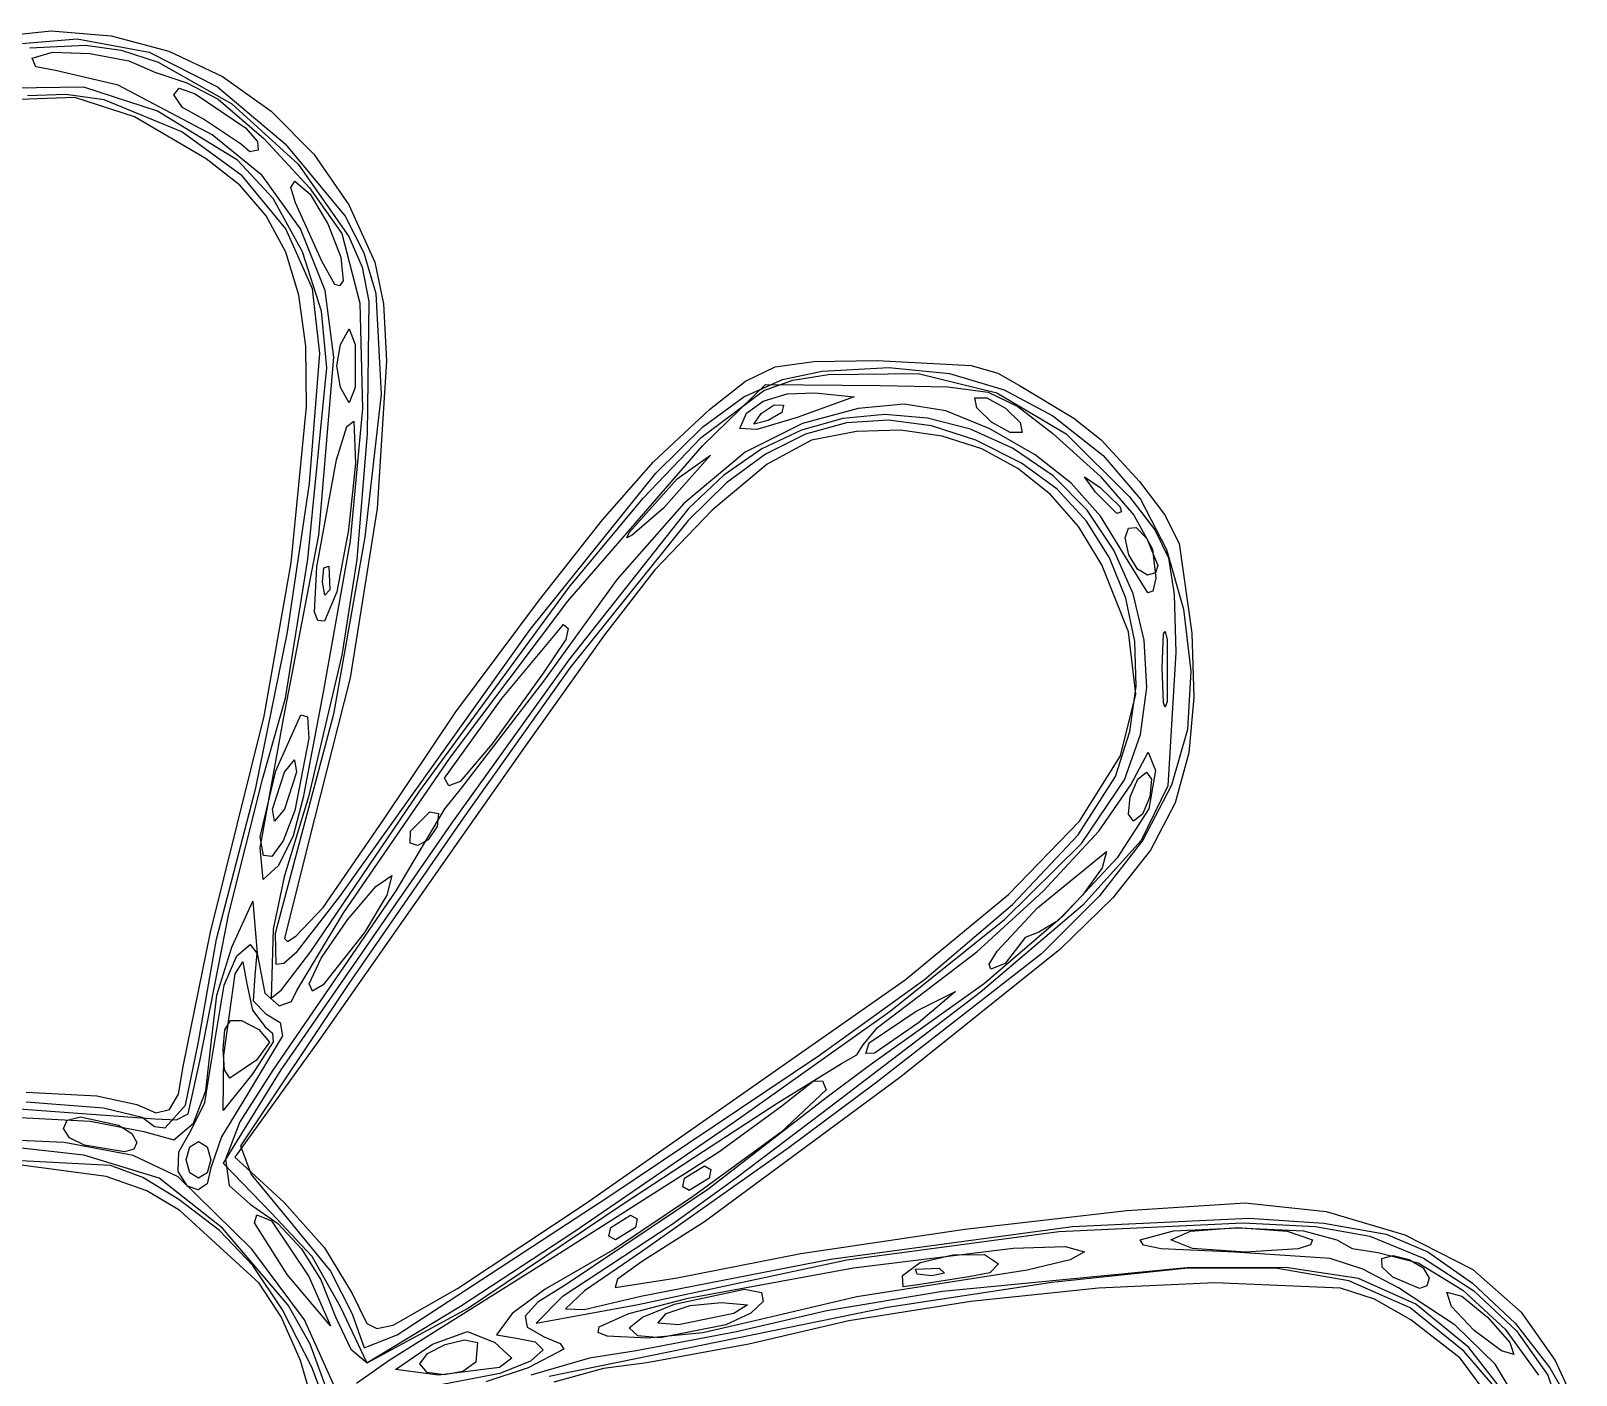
# Model space of a CAD drawing. Extents: x 3 to 111, y 1 to 177.
# Drawn here: x 55.99 to 91.42, y 145.91 to 176.73 of the extents above; entities that cross this region are included whole.
import ezdxf

# ---------------------------------------------------------------- set-up
doc = ezdxf.new("R2010")
doc.units = 0

msp = doc.modelspace()

# ---------------------------------------------------------------- linework, layer by layer
at = {"layer": 'Layer 1', "color": 4}
for p, q in [((55.045325, 176.58457), (56.451747, 176.732606)), ((55.224559, 176.396719), (57.047882, 176.551798)), ((56.451747, 176.732606), (57.82941, 176.620628)), ((57.047882, 176.551798), (58.702946, 176.24588)), ((57.82941, 176.620628), (59.149542, 176.265425)), ((55.960301, 176.346045), (57.246099, 176.402163)), ((56.021489, 176.107278), (56.483632, 176.246325)), ((56.100739, 175.905752), (56.021489, 176.107278)), ((56.483632, 176.246325), (57.340365, 176.212859)), ((57.246099, 176.402163), (58.063148, 176.287685)), ((57.340365, 176.212859), (58.239594, 176.046873)), ((58.063148, 176.287685), (58.910925, 176.013955)), ((58.702946, 176.24588), (60.267103, 175.45255)), ((59.149542, 176.265425), (60.383373, 175.683789)), ((56.55562, 175.824444), (56.100739, 175.905752)), ((57.992726, 175.49122), (56.55562, 175.824444)), ((58.239594, 176.046873), (58.829222, 175.78836)), ((58.829222, 175.78836), (59.564377, 175.542222)), ((58.910925, 176.013955), (60.601249, 175.059527)), ((57.201304, 175.443018), (55.578874, 175.422929)), ((58.896363, 174.894577), (57.201304, 175.443018)), ((60.14348, 174.351215), (57.992726, 175.49122)), ((59.266667, 175.262944), (59.389682, 175.419957)), ((59.389682, 175.419957), (59.760556, 175.290608)), ((59.564377, 175.542222), (60.285888, 175.170854)), ((60.267103, 175.45255), (61.817702, 174.145397)), ((60.383373, 175.683789), (61.502129, 174.89251)), ((56.996445, 175.207486), (55.728631, 175.163495)), ((56.792092, 175.276356), (55.911797, 175.24375)), ((57.669633, 175.149087), (56.792092, 175.276356)), ((58.364374, 174.762515), (56.996445, 175.207486)), ((59.452795, 174.419562), (57.669633, 175.149087)), ((59.465871, 174.975942), (59.266667, 175.262944)), ((59.760556, 175.290608), (60.912341, 174.509303)), ((60.285888, 175.170854), (61.332006, 174.264294)), ((60.601249, 175.059527), (62.122228, 173.680463)), ((60.006261, 173.802134), (58.364374, 174.762515)), ((60.727503, 173.7675), (58.896363, 174.894577)), ((59.944807, 174.705979), (59.465871, 174.975942)), ((60.819736, 174.129743), (59.944807, 174.705979)), ((61.502129, 174.89251), (62.477038, 173.908378)), ((60.831916, 173.408816), (59.452795, 174.419562)), ((61.291845, 173.415946), (60.14348, 174.351215)), ((60.912341, 174.509303), (61.187337, 174.197481)), ((60.819736, 174.129741), (60.819736, 174.129743)), ((61.01246, 173.958612), (60.819736, 174.129741)), ((61.199482, 173.994297), (61.01246, 173.958612)), ((61.187337, 174.197481), (61.199482, 173.994297)), ((61.332006, 174.264294), (62.38233, 173.133856)), ((61.817702, 174.145397), (63.195024, 172.486044)), ((60.778708, 173.193336), (60.006261, 173.802134)), ((61.544494, 172.890731), (60.727503, 173.7675)), ((62.122228, 173.680463), (63.27902, 172.018344)), ((62.477038, 173.908378), (63.279329, 172.748185)), ((61.83898, 172.192377), (60.831916, 173.408816)), ((62.172499, 172.194819), (61.291845, 173.415946)), ((61.947117, 173.139365), (62.042046, 173.284444)), ((62.042046, 173.284444), (62.396723, 172.990515)), ((61.386972, 172.490493), (60.778708, 173.193336)), ((62.216767, 171.668522), (61.544494, 172.890731)), ((62.056129, 172.790556), (61.947117, 173.139365)), ((62.38233, 173.133856), (63.11646, 172.090858)), ((62.396723, 172.990515), (62.798275, 172.310492)), ((62.659968, 171.45), (62.056129, 172.790556)), ((63.279329, 172.748185), (63.88023, 171.428721)), ((61.837692, 171.662123), (61.386972, 172.490493)), ((62.444286, 170.817974), (61.83898, 172.192377)), ((62.736662, 170.776932), (62.172499, 172.194819)), ((62.798275, 172.310492), (63.099382, 171.54702)), ((63.195024, 172.486044), (63.626746, 171.640671)), ((63.11646, 172.090858), (63.533536, 170.486068)), ((63.27902, 172.018344), (63.587192, 171.314748)), ((62.137507, 170.676746), (61.837692, 171.662123)), ((62.656313, 170.305512), (62.216767, 171.668522)), ((63.099382, 171.54702), (63.152723, 171.002746)), ((63.626746, 171.640671), (63.901624, 170.713642)), ((62.957065, 170.920159), (62.659957, 171.45)), ((62.659957, 171.45), (62.659968, 171.45)), ((63.587192, 171.314748), (63.741651, 170.527135)), ((63.88023, 171.428721), (64.07639, 170.476527)), ((62.618129, 169.333333), (62.444286, 170.817974)), ((62.935556, 169.25138), (62.736662, 170.776932)), ((63.068362, 170.884185), (62.957065, 170.920159)), ((63.152723, 171.002746), (63.068362, 170.884185)), ((62.293056, 169.502882), (62.137507, 170.676746)), ((63.533536, 170.486068), (63.596708, 168.073346)), ((63.741651, 170.527135), (63.70147, 167.502129)), ((63.901624, 170.713642), (64.024203, 168.401052)), ((64.07639, 170.476527), (64.144292, 169.166902)), ((62.775124, 169.006339), (62.656313, 170.305512)), ((63.090148, 169.545), (63.291294, 169.897778)), ((63.291294, 169.897778), (63.423258, 169.545)), ((62.310978, 168.109049), (62.293056, 169.502882)), ((63.001469, 169.051111), (63.090148, 169.545)), ((63.423258, 169.545), (63.423258, 168.557222)), ((62.341243, 164.62002), (62.775124, 169.006339)), ((62.378796, 166.353847), (62.618129, 169.333333)), ((62.590362, 165.170145), (62.935556, 169.25138)), ((63.090148, 168.557222), (63.001469, 169.051111)), ((64.144292, 169.166902), (63.930794, 165.784611)), ((72.375572, 168.698402), (73.05518, 169.030733)), ((73.05518, 169.030733), (73.942386, 169.154027)), ((73.942386, 169.154027), (75.394066, 169.172063)), ((74.131184, 168.928189), (75.660491, 169.014751)), ((75.394066, 169.172063), (77.550745, 169.062817)), ((75.660491, 169.014751), (77.049816, 168.874046)), ((77.550745, 169.062817), (78.163249, 168.887886)), ((71.546683, 168.053254), (72.375572, 168.698402)), ((72.338315, 168.341174), (73.223914, 168.736719)), ((72.797733, 168.4835), (73.460561, 168.720812)), ((73.223914, 168.736719), (74.131184, 168.928189)), ((73.460561, 168.720812), (74.280395, 168.854109)), ((74.280395, 168.854109), (76.336701, 168.874552)), ((76.336701, 168.874552), (78.134195, 168.43001)), ((77.049816, 168.874046), (78.302705, 168.505391)), ((78.163249, 168.887886), (78.659434, 168.59864)), ((63.291294, 168.204444), (63.090148, 168.557222)), ((63.090148, 168.557222), (63.090148, 168.557222)), ((63.423258, 168.557222), (63.291294, 168.204444)), ((64.024203, 168.401052), (63.649462, 165.121133)), ((71.361958, 167.409092), (72.797733, 168.4835)), ((71.3881, 167.216667), (72.835434, 168.627778)), ((71.395761, 167.655896), (72.338315, 168.341174)), ((72.78188, 168.245987), (73.330769, 168.414007)), ((72.835434, 168.627778), (75.471124, 168.604283)), ((73.330769, 168.414007), (73.963612, 168.435367)), ((74.86854, 168.345556), (73.558716, 167.86518)), ((73.963612, 168.435367), (74.86854, 168.345556)), ((75.471124, 168.604283), (77.010972, 168.573161)), ((77.010972, 168.573161), (77.939505, 168.446981)), ((77.677884, 168.088949), (77.632156, 168.319565)), ((77.632156, 168.319565), (77.905677, 168.316742)), ((77.905677, 168.316742), (78.336826, 168.083492)), ((77.939505, 168.446981), (78.621858, 168.123916)), ((78.134195, 168.43001), (79.730398, 167.497137)), ((78.302705, 168.505391), (79.422707, 167.9081)), ((78.659434, 168.59864), (79.901296, 167.856104)), ((61.960495, 164.535556), (62.310978, 168.109049)), ((63.596708, 168.073346), (63.313531, 165.039722)), ((70.262888, 166.848581), (71.546683, 168.053254)), ((72.248889, 167.618957), (72.395175, 167.968554)), ((72.395175, 167.968554), (72.78188, 168.245987)), ((72.562489, 167.716292), (72.738073, 167.957243)), ((72.738073, 167.957243), (73.03031, 168.158504)), ((72.738073, 167.957243), (72.738073, 167.957243)), ((73.207058, 167.981757), (72.896061, 167.799256)), ((73.03031, 168.158504), (73.244134, 168.149939)), ((73.244134, 168.149939), (73.207058, 167.981757)), ((74.960005, 168.07742), (73.679152, 167.733959)), ((75.571646, 167.937216), (74.604176, 167.844703)), ((76.010711, 168.17364), (74.960005, 168.07742)), ((76.550751, 167.856298), (75.571646, 167.937216)), ((76.969632, 168.018568), (76.010711, 168.17364)), ((77.975133, 167.608152), (76.969632, 168.018568)), ((78.014285, 167.760952), (77.677884, 168.088949)), ((78.336826, 168.083492), (78.673227, 167.755496)), ((78.621858, 168.123916), (79.423164, 167.502135)), ((62.998981, 166.89787), (63.236481, 167.658489)), ((63.236481, 167.658489), (63.396853, 167.781111)), ((63.396853, 167.781111), (63.434995, 166.816216)), ((70.317623, 166.59523), (71.395761, 167.655896)), ((72.63365, 167.594697), (72.248889, 167.618957)), ((72.248889, 167.618957), (72.248889, 167.618957)), ((73.679152, 167.733959), (72.365705, 167.073466)), ((72.896061, 167.799256), (72.562489, 167.716292)), ((73.558716, 167.86518), (72.63365, 167.594697)), ((73.659156, 167.580777), (72.747398, 167.147451)), ((74.604176, 167.844703), (73.659156, 167.580777)), ((74.689962, 167.745043), (73.752988, 167.483776)), ((75.650578, 167.808683), (74.689962, 167.745043)), ((75.925798, 167.579315), (74.920274, 167.548952)), ((76.637365, 167.675132), (75.650578, 167.808683)), ((76.887575, 167.443855), (75.925798, 167.579315)), ((77.530679, 167.599935), (76.550751, 167.856298)), ((77.652854, 167.344821), (76.637365, 167.675132)), ((78.500616, 167.166111), (77.530679, 167.599935)), ((79.018207, 167.012531), (77.975133, 167.608152)), ((78.445434, 167.527702), (78.014285, 167.760952)), ((78.014285, 167.760952), (78.014285, 167.760952)), ((78.673227, 167.755496), (78.718955, 167.52488)), ((79.422707, 167.9081), (80.573706, 166.996893)), ((79.901296, 167.856104), (80.532172, 167.359564)), ((63.70147, 167.502129), (63.464549, 164.609854)), ((70.032284, 166.020694), (71.361958, 167.409092)), ((73.752988, 167.483776), (72.837124, 167.024452)), ((73.885205, 167.346676), (72.873014, 166.800626)), ((74.920274, 167.548952), (73.885205, 167.346676)), ((77.791402, 167.148659), (76.887575, 167.443855)), ((78.699574, 166.818184), (77.652854, 167.344821)), ((78.718955, 167.52488), (78.445434, 167.527702)), ((79.423164, 167.502135), (80.516736, 166.517461)), ((79.730398, 167.497137), (81.182828, 166.052585)), ((80.532172, 167.359564), (81.408984, 166.403231)), ((62.543092, 164.442241), (62.998981, 166.89787)), ((68.303686, 163.654818), (71.3881, 167.216667)), ((71.56956, 167.002293), (70.49319, 165.787218)), ((70.809358, 166.463278), (71.56956, 167.002293)), ((72.365705, 167.073466), (70.964166, 165.894372)), ((72.747398, 167.147451), (71.879717, 166.546742)), ((72.837124, 167.024452), (71.939842, 166.366635)), ((78.623074, 166.699819), (77.791402, 167.148659)), ((79.429441, 166.532374), (78.500616, 167.166111)), ((79.843737, 166.363819), (79.018207, 167.012531)), ((80.573706, 166.996893), (81.429643, 165.994374)), ((63.434995, 166.816216), (63.272296, 165.295173)), ((67.440082, 163.005109), (70.317623, 166.59523)), ((69.097531, 165.523333), (70.262888, 166.848581)), ((71.879717, 166.546742), (71.066925, 165.780664)), ((72.873014, 166.800626), (71.608165, 165.74566)), ((79.368389, 166.103422), (78.623074, 166.699819)), ((79.519, 166.221241), (78.699574, 166.818184)), ((80.20673, 165.742538), (79.429441, 166.532374)), ((80.516736, 166.517461), (81.279385, 165.62949)), ((61.873527, 162.949126), (62.378796, 166.353847)), ((69.719311, 165.241111), (70.809358, 166.463278)), ((71.939842, 166.366635), (71.058611, 165.509893)), ((80.195802, 165.490291), (79.519, 166.221241)), ((80.512878, 165.604402), (79.843737, 166.363819)), ((80.397333, 166.158333), (80.15111, 166.511111)), ((80.15111, 166.511111), (80.503889, 166.264888)), ((80.503889, 166.264888), (80.960952, 165.826409)), ((81.408984, 166.403231), (81.984843, 165.645763)), ((68.331262, 163.977838), (70.032284, 166.020694)), ((70.964166, 165.894372), (69.435351, 164.157687)), ((80.013144, 165.365558), (79.368389, 166.103422)), ((80.891222, 165.664444), (80.397333, 166.158333)), ((80.397333, 166.158333), (80.397333, 166.158333)), ((80.960952, 165.826409), (80.994804, 165.706417)), ((81.182828, 166.052585), (81.76397, 165.295929)), ((81.429643, 165.994374), (82.030838, 164.840884)), ((63.930794, 165.784611), (63.310691, 161.90036)), ((67.648816, 163.688889), (69.097531, 165.523333)), ((71.066925, 165.780664), (68.322337, 162.308776)), ((71.058611, 165.509893), (68.353417, 162.134992)), ((70.49319, 165.787218), (69.778744, 165.168697)), ((71.608165, 165.74566), (70.296646, 164.37566)), ((80.722754, 164.649388), (80.195802, 165.490291)), ((80.821412, 164.829386), (80.20673, 165.742538)), ((81.086782, 164.676668), (80.512878, 165.604402)), ((80.994804, 165.706417), (80.891222, 165.664444)), ((81.279385, 165.62949), (81.704242, 164.84788)), ((81.984843, 165.645763), (82.320182, 164.977304)), ((61.783443, 160.961583), (62.590362, 165.170145)), ((63.649462, 165.121133), (62.930108, 161.063706)), ((63.272296, 165.295173), (63.004206, 163.870619)), ((69.654455, 165.109577), (69.719311, 165.241111)), ((69.778744, 165.168697), (69.654455, 165.109577)), ((69.719311, 165.241111), (69.719311, 165.241111)), ((80.543135, 164.492316), (80.013144, 165.365558)), ((81.080072, 165.109499), (81.154228, 165.33301)), ((81.16244, 164.717061), (81.080072, 165.109499)), ((81.154228, 165.33301), (81.335192, 165.342238)), ((81.335192, 165.342238), (81.573246, 165.091827)), ((81.76397, 165.295929), (82.075205, 164.646713)), ((63.313531, 165.039722), (62.69156, 161.572222)), ((81.26242, 163.8257), (80.821412, 164.829386)), ((81.573246, 165.091827), (81.828609, 164.474686)), ((81.704242, 164.84788), (81.784438, 164.182291)), ((82.030838, 164.840884), (82.417615, 163.476761)), ((82.320182, 164.977304), (82.608795, 162.922513)), ((61.33929, 161.019015), (61.960495, 164.535556)), ((61.827054, 161.431111), (62.341243, 164.62002)), ((62.489682, 163.404632), (62.543092, 164.442241)), ((62.543092, 164.442241), (62.543092, 164.442241)), ((62.675615, 164.088704), (62.709968, 164.420645)), ((62.709968, 164.420645), (62.823844, 164.45912)), ((62.823844, 164.45912), (62.846111, 163.918194)), ((63.464549, 164.609854), (63.119943, 162.41823)), ((81.156114, 162.955818), (80.543135, 164.492316)), ((81.092632, 163.722585), (80.722754, 164.649388)), ((81.599879, 163.849417), (81.086782, 164.676668)), ((81.362141, 164.389553), (81.162432, 164.717061)), ((81.162432, 164.717061), (81.16244, 164.717061)), ((81.592409, 164.253333), (81.362141, 164.389553)), ((81.828609, 164.474686), (81.772055, 164.310138)), ((82.075205, 164.646713), (82.204852, 163.806594)), ((62.732151, 163.795733), (62.675603, 164.088704)), ((62.675603, 164.088704), (62.675615, 164.088704)), ((69.435351, 164.157687), (67.740076, 161.82442)), ((70.296646, 164.37566), (69.144444, 162.884511)), ((81.772055, 164.310138), (81.592409, 164.253333)), ((81.784438, 164.182291), (81.712573, 163.885474)), ((63.004206, 163.870619), (62.726169, 163.195189)), ((62.846111, 163.918194), (62.732151, 163.795733)), ((64.911111, 159.305482), (68.331262, 163.977838)), ((65.73383, 161.121173), (67.648816, 163.688889)), ((81.298208, 162.733935), (81.092632, 163.722585)), ((81.518685, 162.764263), (81.26242, 163.8257)), ((81.712573, 163.885474), (81.599879, 163.849417)), ((82.204852, 163.806594), (82.241229, 162.477228)), ((62.569638, 163.210356), (62.489682, 163.404632)), ((65.613243, 160.076232), (68.303686, 163.654818)), ((82.417615, 163.476761), (82.589487, 162.051743)), ((62.726169, 163.195189), (62.569638, 163.210356)), ((63.076667, 156.885558), (67.440082, 163.005109)), ((66.78866, 161.425192), (68.201952, 163.124444)), ((68.201952, 163.124444), (68.310784, 163.029172)), ((68.310784, 163.029172), (68.253474, 162.775083)), ((61.148152, 159.378919), (61.873527, 162.949126)), ((69.144444, 162.884511), (67.31, 160.305902)), ((68.253474, 162.775083), (67.720563, 161.98083)), ((81.326528, 161.527186), (81.156114, 162.955818)), ((81.332258, 161.707489), (81.298208, 162.733935)), ((81.579138, 161.677857), (81.518685, 162.764263)), ((81.925163, 162.136667), (81.962583, 162.904141)), ((81.962583, 162.904141), (82.000881, 162.959297)), ((82.000881, 162.959297), (82.046961, 162.767786)), ((82.046961, 162.767786), (82.043123, 161.356675)), ((82.608795, 162.922513), (82.653878, 161.448296)), ((63.119943, 162.41823), (62.357406, 159.173333)), ((68.322337, 162.308776), (65.616667, 158.544274)), ((82.241229, 162.477228), (82.059467, 159.419789)), ((68.353417, 162.134992), (65.898889, 158.681495)), ((67.720563, 161.98083), (66.568656, 160.385425)), ((81.958223, 161.325461), (81.925163, 162.136667)), ((81.925163, 162.136667), (81.925163, 162.136667)), ((82.589487, 162.051743), (82.506421, 160.717173)), ((62.69156, 161.572222), (62.232972, 159.151809)), ((63.310691, 161.90036), (62.354937, 158.132663)), ((67.740076, 161.82442), (65.853214, 159.370977)), ((81.187553, 160.6673), (81.332258, 161.707489)), ((81.432711, 160.599266), (81.579138, 161.677857)), ((61.307026, 159.596667), (61.827054, 161.431111)), ((65.475556, 159.596288), (66.78866, 161.425192)), ((80.976985, 160.11059), (81.326528, 161.527186)), ((81.996128, 161.222969), (81.958223, 161.325461)), ((82.043123, 161.356675), (81.996128, 161.222969)), ((82.653878, 161.448296), (82.542332, 160.176158)), ((60.112331, 156.068889), (61.33929, 161.019015)), ((61.251197, 157.998249), (61.783443, 160.961583)), ((61.608468, 159.763868), (62.177693, 161.049545)), ((62.930108, 161.063706), (62.042734, 157.735597)), ((62.177693, 161.049545), (62.335999, 161.003649)), ((62.335999, 161.003649), (62.360027, 160.515442)), ((64.073258, 158.64409), (65.73383, 161.121173)), ((62.360027, 160.515442), (62.044216, 158.853299)), ((80.85687, 159.637422), (81.187553, 160.6673)), ((81.068333, 159.561272), (81.432711, 160.599266)), ((82.506421, 160.717173), (82.145186, 159.437307)), ((66.568656, 160.385425), (65.836325, 159.523776)), ((67.31, 160.305902), (65.898889, 158.304673)), ((81.209803, 159.447598), (81.609291, 160.192648)), ((81.609291, 160.192648), (81.776229, 159.77232)), ((82.542332, 160.176158), (82.226882, 159.034034)), ((61.806667, 159.737778), (62.034649, 160.02)), ((62.034649, 160.02), (62.080244, 159.737778)), ((63.150279, 156.492222), (65.613243, 160.076232)), ((80.03009, 158.6102), (80.976985, 160.11059)), ((60.527842, 156.492222), (61.307026, 159.596667)), ((61.246472, 158.256111), (61.608468, 159.763868)), ((61.533089, 158.891111), (61.806667, 159.737778)), ((62.080244, 159.737778), (61.806667, 158.891111)), ((65.576685, 159.419576), (65.475556, 159.596288)), ((65.475556, 159.596288), (65.475556, 159.596288)), ((65.836325, 159.523776), (65.576685, 159.419576)), ((79.99949, 158.295583), (80.85687, 159.637422)), ((80.075472, 158.096538), (81.068333, 159.561272)), ((80.476299, 158.385139), (81.209803, 159.447598)), ((81.198226, 159.173333), (81.367945, 159.571972)), ((81.367945, 159.571972), (81.568716, 159.737778)), ((82.145186, 159.437307), (81.482549, 158.176396)), ((81.568716, 159.737778), (81.68277, 159.571972)), ((81.776229, 159.77232), (81.619199, 158.892098)), ((81.68277, 159.571972), (81.643996, 159.173333)), ((60.248501, 155.902973), (61.148152, 159.378919)), ((62.357406, 159.173333), (61.795982, 157.338889)), ((62.232972, 159.151809), (62.005479, 158.279507)), ((62.410066, 155.623749), (64.911111, 159.305482)), ((65.853214, 159.370977), (65.475556, 158.897804)), ((81.159452, 158.774694), (81.198226, 159.173333)), ((81.198226, 159.173333), (81.198226, 159.173333)), ((82.059467, 159.419789), (81.445553, 158.170461)), ((81.643996, 159.173333), (81.474277, 158.774694)), ((61.578684, 158.608889), (61.533089, 158.891111)), ((61.533089, 158.891111), (61.533089, 158.891111)), ((61.806667, 158.891111), (61.578684, 158.608889)), ((62.044216, 158.853299), (61.776633, 158.163214)), ((65.475556, 158.897804), (64.357391, 157.013453)), ((64.693566, 158.379583), (65.140609, 158.826499)), ((65.140609, 158.826499), (65.339416, 158.787781)), ((65.339416, 158.787781), (65.304441, 158.49136)), ((81.619199, 158.892098), (80.90026, 157.768036)), ((81.273506, 158.608889), (81.159452, 158.774694)), ((81.474277, 158.774694), (81.273506, 158.608889)), ((82.226882, 159.034034), (81.660255, 157.949862)), ((65.616667, 158.544274), (61.72509, 152.91008)), ((62.694229, 156.634164), (64.073258, 158.64409)), ((65.898889, 158.681495), (63.281834, 154.891877)), ((64.6899, 158.110612), (64.693566, 158.379583)), ((64.693566, 158.379583), (64.693566, 158.379583)), ((65.304441, 158.49136), (65.102133, 158.186042)), ((78.408449, 156.930185), (80.03009, 158.6102)), ((79.201824, 157.01034), (80.476299, 158.385139)), ((61.320647, 157.821864), (61.246472, 158.256111)), ((61.246472, 158.256111), (61.246472, 158.256111)), ((61.776633, 158.163214), (61.516405, 157.80515)), ((62.005479, 158.279507), (61.67094, 157.599587)), ((62.354937, 158.132663), (61.806667, 155.923823)), ((65.898889, 158.304673), (62.578869, 153.560198)), ((64.861687, 158.052612), (64.6899, 158.110612)), ((65.102133, 158.186042), (64.861687, 158.052612)), ((78.316451, 156.356806), (80.075472, 158.096538)), ((78.498394, 156.703191), (79.99949, 158.295583)), ((81.445553, 158.170461), (80.103478, 156.677787)), ((81.482549, 158.176396), (80.495278, 156.898697)), ((61.319412, 157.275538), (61.251197, 157.998249)), ((61.251197, 157.998249), (61.251197, 157.998249)), ((61.516405, 157.80515), (61.320647, 157.821864)), ((62.042734, 157.735597), (61.592024, 156.038383)), ((79.069774, 156.626172), (80.653495, 157.918358)), ((80.90026, 157.768036), (79.639614, 156.425309)), ((80.653495, 157.918358), (80.55238, 157.54172)), ((81.660255, 157.949862), (80.795177, 156.85158)), ((61.67094, 157.599587), (61.319412, 157.275538)), ((61.795982, 157.338889), (61.544352, 156.134728)), ((63.896607, 157.114516), (64.268268, 157.370252)), ((64.268268, 157.370252), (64.149492, 156.918919)), ((80.55238, 157.54172), (80.098676, 156.915704)), ((64.357391, 157.013453), (61.536893, 152.900763)), ((63.252818, 156.347111), (63.896607, 157.114516)), ((77.678891, 155.613064), (79.201824, 157.01034)), ((60.596879, 155.725176), (61.080427, 156.774444)), ((61.080427, 156.774444), (61.177551, 155.575)), ((62.068672, 155.972115), (62.694229, 156.634164)), ((62.099489, 155.621174), (63.076667, 156.885558)), ((64.149492, 156.918919), (63.636088, 156.061642)), ((76.034668, 154.974715), (78.408449, 156.930185)), ((76.480913, 154.980227), (78.498394, 156.703191)), ((80.103478, 156.677787), (77.759287, 154.682553)), ((78.14764, 155.634632), (79.069774, 156.626172)), ((79.069774, 156.626172), (79.069774, 156.626172)), ((80.495278, 156.898697), (79.160139, 155.568462)), ((80.098676, 156.915704), (79.534359, 156.328649)), ((80.795177, 156.85158), (79.584375, 155.667123)), ((59.860767, 153.105556), (60.527842, 156.492222)), ((62.090102, 154.728333), (63.150279, 156.492222)), ((62.642465, 155.468962), (63.252818, 156.347111)), ((75.693233, 154.256159), (78.316451, 156.356806)), ((79.639614, 156.425309), (77.857466, 154.889095)), ((79.534359, 156.328649), (79.101402, 156.068889)), ((59.483151, 152.986179), (60.112331, 156.068889)), ((59.831111, 153.556086), (60.248501, 155.902973)), ((61.544352, 156.134728), (61.4971, 154.555062)), ((61.592024, 156.038383), (61.607775, 155.336179)), ((61.806667, 155.923823), (61.877182, 155.853196)), ((61.877182, 155.853196), (62.068672, 155.972115)), ((63.636088, 156.061642), (62.689697, 154.858371)), ((78.785932, 155.944535), (78.559838, 155.645556)), ((79.101402, 156.068889), (78.785932, 155.944535)), ((60.255375, 154.62425), (60.596879, 155.725176)), ((60.711114, 155.52279), (61.018203, 155.786667)), ((61.018203, 155.786667), (61.171483, 155.584228)), ((61.171483, 155.584228), (61.124773, 155.074914)), ((61.177551, 155.575), (61.350984, 154.67082)), ((61.740108, 154.741954), (62.410066, 155.623749)), ((61.793543, 155.355765), (62.099489, 155.621174)), ((79.160139, 155.568462), (75.353333, 152.6074)), ((79.584375, 155.667123), (75.9365, 152.751438)), ((76.200011, 154.483174), (77.678891, 155.613064)), ((77.958519, 155.333003), (78.14764, 155.634632)), ((78.559838, 155.645556), (78.327671, 155.346576)), ((60.418477, 154.852031), (60.711114, 155.52279)), ((60.673778, 155.11195), (60.847042, 155.388431)), ((60.847042, 155.388431), (60.940163, 154.883468)), ((61.607775, 155.336179), (61.793543, 155.355765)), ((62.371111, 154.881), (62.642465, 155.468962)), ((77.997603, 155.222222), (77.958519, 155.333003)), ((78.327671, 155.346576), (77.997603, 155.222222)), ((60.113333, 153.015108), (60.418477, 154.852031)), ((60.416793, 153.246667), (60.673778, 155.11195)), ((63.281834, 154.891877), (60.793723, 151.166185)), ((60.940163, 154.883468), (61.071225, 154.278947)), ((61.124773, 155.074914), (61.090539, 154.492799)), ((62.45105, 154.715629), (62.371111, 154.881)), ((62.371111, 154.881), (62.371111, 154.881)), ((62.689697, 154.858371), (62.45105, 154.715629)), ((68.721111, 149.854087), (76.034668, 154.974715)), ((74.074381, 153.246667), (76.480913, 154.980227)), ((77.857466, 154.889095), (75.190861, 152.984095)), ((60.113333, 153.450783), (60.255375, 154.62425)), ((61.090539, 154.492799), (61.376402, 154.198052)), ((61.350984, 154.67082), (61.681783, 154.375556)), ((61.4971, 154.555062), (61.740108, 154.741954)), ((61.681783, 154.375556), (61.969658, 154.479184)), ((61.969658, 154.479184), (62.090102, 154.728333)), ((77.759287, 154.682553), (74.139024, 151.925544)), ((75.402726, 153.881068), (76.200011, 154.483174)), ((76.288451, 154.25948), (77.187778, 154.703834)), ((77.187778, 154.703834), (76.341111, 153.9854)), ((61.071225, 154.278947), (61.358464, 153.89569)), ((61.376402, 154.198052), (61.703093, 153.998138)), ((72.107778, 151.708682), (75.693233, 154.256159)), ((75.213464, 153.530896), (76.288451, 154.25948)), ((60.395556, 153.387778), (60.433999, 153.8311)), ((60.433999, 153.8311), (60.566562, 154.043656)), ((60.566562, 154.043656), (60.819092, 154.039429)), ((60.819092, 154.039429), (61.217437, 153.832401)), ((61.217437, 153.832401), (61.462168, 153.54442)), ((61.358464, 153.89569), (61.529297, 153.747559)), ((61.703093, 153.998138), (61.756622, 153.686461)), ((75.071111, 153.482528), (75.402726, 153.881068)), ((76.341111, 153.9854), (75.334762, 153.291288)), ((59.53896, 152.099224), (59.831111, 153.556086)), ((59.998061, 152.427895), (60.113333, 153.450783)), ((62.578869, 153.560198), (60.668885, 150.910396)), ((61.756622, 153.686461), (60.96, 152.355212)), ((61.54722, 153.549172), (61.077642, 152.823333)), ((61.462168, 153.54442), (61.167041, 153.131168)), ((61.529297, 153.747559), (61.54722, 153.549172)), ((74.926031, 153.25233), (75.071111, 153.482528)), ((75.134667, 153.282763), (75.213464, 153.530896)), ((75.213464, 153.530896), (75.213464, 153.530896)), ((59.59793, 151.899153), (59.860767, 153.105556)), ((60.42935, 152.914116), (60.395556, 153.387778)), ((60.395556, 153.387778), (60.395556, 153.387778)), ((60.398358, 151.976667), (60.416787, 153.246667)), ((60.416787, 153.246667), (60.416793, 153.246667)), ((61.167041, 153.131168), (60.549964, 152.719857)), ((69.244518, 150.005635), (74.074381, 153.246667)), ((73.098231, 152.146598), (74.577222, 153.054962)), ((74.577222, 153.054962), (74.926031, 153.25233)), ((75.334762, 153.291288), (75.134667, 153.282763)), ((59.37662, 152.349901), (59.483151, 152.986179)), ((59.483151, 152.986179), (59.483151, 152.986179)), ((59.978924, 152.164578), (60.113333, 153.015108)), ((61.72509, 152.91008), (60.395556, 150.770092)), ((61.077642, 152.823333), (60.398358, 151.976667)), ((60.549964, 152.719857), (60.42935, 152.914116)), ((61.536893, 152.900763), (60.78444, 151.717356)), ((75.9365, 152.751438), (71.438578, 149.426292)), ((75.190861, 152.984095), (74.248501, 152.284496)), ((55.88, 152.395972), (57.49925, 152.312426)), ((59.171501, 151.999312), (59.37662, 152.349901)), ((59.720917, 151.688998), (59.998061, 152.427895)), ((60.96, 152.355212), (60.362042, 151.376388)), ((74.224444, 152.454328), (73.196124, 151.484722)), ((73.209853, 152.087263), (73.922993, 152.651914)), ((75.353333, 152.6074), (73.377778, 151.129956)), ((73.922993, 152.651914), (74.143106, 152.654886)), ((74.143106, 152.654886), (74.224444, 152.454328)), ((55.715363, 152.017202), (58.843333, 151.786133)), ((55.882469, 152.175805), (57.651928, 152.037905)), ((57.49925, 152.312426), (58.42, 152.118044)), ((57.651928, 152.037905), (58.545417, 151.823027)), ((58.42, 152.118044), (58.85642, 151.925123)), ((58.85642, 151.925123), (59.171501, 151.999312)), ((59.071923, 151.5826), (59.53896, 152.099224)), ((59.53896, 152.099224), (59.53896, 152.099224)), ((59.655772, 151.515512), (59.978924, 152.164578)), ((71.410257, 151.042358), (73.098231, 152.146598)), ((74.248501, 152.284496), (71.509613, 150.162987)), ((71.765945, 151.02893), (73.209853, 152.087263)), ((55.443388, 151.835556), (57.348463, 151.735208)), ((56.738978, 151.567387), (56.818597, 151.755371)), ((56.818597, 151.755371), (57.126917, 151.835556)), ((57.126917, 151.835556), (58.002955, 151.643772)), ((57.348463, 151.735208), (58.578747, 151.493946)), ((58.002955, 151.643772), (58.304017, 151.452557)), ((58.545417, 151.823027), (58.825304, 151.61074)), ((58.843333, 151.786133), (59.325513, 151.762268)), ((59.265649, 151.306812), (59.720917, 151.688998)), ((59.325513, 151.762268), (59.59793, 151.899153)), ((60.78444, 151.717356), (60.455582, 150.860045)), ((68.438889, 149.19408), (72.107778, 151.708682)), ((74.139024, 151.925544), (72.16254, 150.424444)), ((56.753185, 151.247026), (54.922106, 151.323461)), ((56.876739, 151.350456), (56.738978, 151.567387)), ((57.220556, 151.183432), (56.876739, 151.350456)), ((58.304017, 151.452557), (58.42, 151.240916)), ((58.578747, 151.493946), (59.265649, 151.306812)), ((58.825304, 151.61074), (59.071923, 151.5826)), ((59.381522, 151.03099), (59.655772, 151.515512)), ((60.362042, 151.376388), (60.113333, 150.664322)), ((73.196124, 151.484722), (71.156282, 150.001111)), ((57.204091, 150.956998), (55.193716, 151.181856)), ((58.331993, 150.946704), (56.753185, 151.247026)), ((58.930614, 150.424259), (57.204091, 150.956998)), ((58.137402, 151.031229), (57.220556, 151.183432)), ((57.220556, 151.183432), (57.220556, 151.183432)), ((58.351508, 151.090526), (58.137402, 151.031229)), ((59.368955, 150.45449), (58.331993, 150.946704)), ((58.42, 151.240916), (58.351508, 151.090526)), ((59.364691, 150.576068), (59.381522, 151.03099)), ((59.548889, 150.847778), (59.631792, 151.146757)), ((59.631792, 151.146757), (59.831111, 151.271111)), ((59.831111, 151.271111), (60.030431, 151.146757)), ((60.030431, 151.146757), (60.113333, 150.847778)), ((60.793723, 151.166185), (61.040319, 150.512163)), ((68.022848, 148.652704), (71.765945, 151.02893)), ((69.57314, 149.834287), (71.410257, 151.042358)), ((73.377778, 151.129956), (69.991111, 148.734354)), ((57.818391, 150.716962), (55.319871, 150.847778)), ((57.717996, 150.46755), (55.546136, 150.758113)), ((58.555259, 150.44357), (57.818391, 150.716962)), ((59.579511, 150.246044), (59.364691, 150.576068)), ((59.364691, 150.576068), (59.364691, 150.576068)), ((59.631792, 150.548799), (59.548889, 150.847778)), ((59.548889, 150.847778), (59.548889, 150.847778)), ((60.113333, 150.664322), (60.028973, 150.299028)), ((60.113333, 150.847778), (60.030431, 150.548799)), ((60.395556, 150.770092), (61.498093, 149.632887)), ((60.455582, 150.860045), (60.537874, 150.255026)), ((60.668885, 150.910396), (61.796176, 149.869686)), ((70.978889, 150.424444), (71.435533, 150.706667)), ((71.435533, 150.706667), (71.583616, 150.623764)), ((71.583616, 150.623764), (71.543333, 150.424444)), ((58.650084, 150.137354), (57.717996, 150.46755)), ((59.384938, 149.933858), (58.555259, 150.44357)), ((60.380987, 149.283206), (58.930614, 150.424259)), ((61.058729, 148.801883), (59.368955, 150.45449)), ((59.825985, 150.156649), (59.579511, 150.246044)), ((59.831111, 150.424444), (59.631792, 150.548799)), ((60.028973, 150.299028), (59.825985, 150.156649)), ((60.030431, 150.548799), (59.831111, 150.424444)), ((60.537874, 150.255026), (61.018872, 149.828493)), ((61.040319, 150.512163), (61.907491, 149.463052)), ((72.16254, 150.424444), (70.695738, 149.362702)), ((70.938606, 150.225125), (70.978889, 150.424444)), ((71.086689, 150.142222), (70.938606, 150.225125)), ((70.978889, 150.424444), (70.978889, 150.424444)), ((71.543333, 150.424444), (71.086689, 150.142222)), ((59.401874, 149.685321), (58.650084, 150.137354)), ((60.315148, 149.228), (59.384938, 149.933858)), ((61.796176, 149.869686), (62.72036, 148.828253)), ((64.384961, 146.830635), (69.244518, 150.005635)), ((71.509613, 150.162987), (68.262294, 147.987687)), ((71.156282, 150.001111), (69.373002, 148.801667)), ((61.224643, 148.019006), (59.401874, 149.685321)), ((61.018872, 149.828493), (61.653913, 149.390476)), ((61.119578, 149.404336), (61.168131, 149.582436)), ((61.168131, 149.582436), (61.509701, 149.445788)), ((61.498093, 149.632887), (62.433934, 148.640565)), ((65.773039, 147.899078), (68.721111, 149.854087)), ((66.004398, 147.434581), (69.57314, 149.834287)), ((68.721111, 149.854087), (68.721111, 149.854087)), ((69.285556, 149.295556), (69.7422, 149.577778)), ((69.7422, 149.577778), (69.890283, 149.494875)), ((77.401867, 149.260692), (81.121181, 149.688929)), ((79.868889, 149.316093), (83.916706, 149.508021)), ((81.121181, 149.688929), (83.831949, 149.86)), ((83.831949, 149.86), (85.687574, 149.663847)), ((83.916706, 149.508021), (85.63201, 149.394772)), ((85.687574, 149.663847), (87.494549, 149.128092)), ((61.078249, 148.420831), (60.315148, 149.228)), ((61.890414, 147.516312), (60.380987, 149.283206)), ((61.868916, 148.215567), (61.119578, 149.404336)), ((61.509701, 149.445788), (62.36265, 148.175429)), ((61.653913, 149.390476), (62.195972, 148.809161)), ((61.907491, 149.463052), (62.856731, 148.294683)), ((65.843353, 147.495364), (68.438889, 149.19408)), ((70.695738, 149.362702), (68.168674, 147.702543)), ((69.245273, 149.096236), (69.285556, 149.295556)), ((69.285556, 149.295556), (69.285556, 149.295556)), ((69.85, 149.295556), (69.393356, 149.013333)), ((69.890283, 149.494875), (69.85, 149.295556)), ((71.438578, 149.426292), (69.991111, 148.510125)), ((73.640866, 148.702757), (77.401867, 149.260692)), ((74.326622, 148.565471), (79.868889, 149.316093)), ((74.702148, 148.55485), (79.556342, 149.199887)), ((79.556342, 149.199887), (83.782974, 149.402876)), ((81.421111, 149.013333), (82.190631, 149.220327)), ((82.126667, 149.013333), (82.577739, 149.212653)), ((82.190631, 149.220327), (83.678889, 149.289325)), ((82.577739, 149.212653), (83.662232, 149.295556)), ((83.662232, 149.295556), (84.797963, 149.212653)), ((83.678889, 149.289325), (85.167147, 149.220327)), ((83.782974, 149.402876), (85.444055, 149.318347)), ((84.797963, 149.212653), (85.372222, 149.013333)), ((85.167147, 149.220327), (85.936667, 149.013333)), ((85.444055, 149.318347), (86.687968, 149.098999)), ((85.63201, 149.394772), (87.065556, 149.143867)), ((62.262124, 147.177365), (61.058729, 148.801883)), ((62.195972, 148.809161), (62.638824, 148.09275)), ((62.72036, 148.828253), (63.359329, 147.785808)), ((69.373002, 148.801667), (67.779968, 147.884444)), ((69.393356, 149.013333), (69.245273, 149.096236)), ((74.852268, 148.368662), (78.511972, 148.820216)), ((78.511972, 148.820216), (79.702023, 148.863323)), ((79.702023, 148.863323), (80.151111, 148.736219)), ((81.503831, 148.893367), (81.421111, 149.013333)), ((81.905746, 148.80425), (81.503831, 148.893367)), ((83.591677, 148.728464), (81.905746, 148.80425)), ((82.62472, 148.813311), (82.126667, 149.013333)), ((82.126667, 149.013333), (82.126667, 149.013333)), ((83.836657, 148.731111), (82.62472, 148.813311)), ((85.045844, 148.806114), (83.836657, 148.731111)), ((85.328459, 148.894865), (85.045844, 148.806114)), ((85.372222, 149.013333), (85.328459, 148.894865)), ((85.936667, 149.013333), (86.282943, 148.81126)), ((86.282943, 148.81126), (86.870546, 148.721736)), ((86.687968, 149.098999), (87.916856, 148.595751)), ((87.065556, 149.143867), (88.018504, 148.736683)), ((87.494549, 149.128092), (89.053125, 148.331796)), ((62.433934, 148.640565), (63.088658, 147.468988)), ((64.208846, 146.253815), (68.022848, 148.652704)), ((69.991111, 148.734354), (68.686562, 147.840662)), ((69.991111, 148.510125), (69.441928, 148.11241)), ((69.914468, 147.532581), (74.702148, 148.55485)), ((69.972597, 147.718664), (74.326622, 148.565471)), ((70.805034, 148.142587), (73.640866, 148.702757)), ((75.97164, 148.192239), (76.380862, 148.495139)), ((76.380862, 148.495139), (77.131251, 148.67235)), ((77.131251, 148.67235), (77.852814, 148.677927)), ((77.852814, 148.677927), (78.175556, 148.465927)), ((78.175556, 148.465927), (77.975079, 148.254574)), ((79.820242, 148.552878), (78.833701, 148.318838)), ((80.151111, 148.736219), (79.820242, 148.552878)), ((85.778776, 148.588358), (83.591677, 148.728464)), ((86.526545, 148.341352), (85.778776, 148.588358)), ((86.870546, 148.721736), (87.799369, 148.48141)), ((86.962779, 148.581288), (87.226969, 148.649591)), ((86.969544, 148.388971), (86.962779, 148.581288)), ((87.226969, 148.649591), (87.591426, 148.559621)), ((87.591426, 148.559621), (87.914198, 148.369277)), ((87.799369, 148.48141), (88.822066, 147.85675)), ((87.916856, 148.595751), (89.072058, 147.846196)), ((88.018504, 148.736683), (89.044928, 148.021815)), ((61.755998, 147.409146), (61.078249, 148.420831)), ((62.860575, 147.037786), (61.868916, 148.215567)), ((61.868916, 148.215567), (61.868916, 148.215567)), ((62.36265, 148.175429), (62.860575, 147.037786)), ((62.638824, 148.09275), (62.976246, 147.249444)), ((62.856731, 148.294683), (63.35969, 147.316345)), ((69.389521, 147.92084), (70.805034, 148.142587)), ((69.441928, 148.11241), (69.389521, 147.92084)), ((71.058569, 147.67215), (74.852268, 148.368662)), ((78.833701, 148.318838), (74.93, 147.705846)), ((75.986609, 147.932777), (75.97164, 148.19225)), ((75.97164, 148.19225), (75.97164, 148.192239)), ((76.276434, 148.337177), (76.817361, 148.359444)), ((76.276434, 148.337166), (76.276434, 148.337177)), ((76.31491, 148.22329), (76.276434, 148.337166)), ((76.646851, 148.188937), (76.31491, 148.22329)), ((77.493083, 148.166667), (76.325685, 147.980583)), ((76.939823, 148.245484), (76.646851, 148.188937)), ((76.817361, 148.359444), (76.939823, 148.245484)), ((82.492743, 148.371108), (76.888299, 147.827102)), ((77.975079, 148.254574), (77.493083, 148.166667)), ((82.448284, 148.356944), (79.396056, 148.037871)), ((84.523854, 148.366714), (82.448284, 148.356944)), ((84.764782, 148.377574), (82.492743, 148.371108)), ((86.209204, 148.075274), (84.523854, 148.366714)), ((86.428276, 148.124093), (84.764782, 148.377574)), ((87.740911, 147.53797), (86.428276, 148.124093)), ((87.347778, 147.910149), (86.526545, 148.341352)), ((87.21484, 148.155632), (86.969544, 148.388971)), ((87.21484, 148.155623), (87.21484, 148.155632)), ((87.83198, 147.900266), (87.21484, 148.155623)), ((87.914198, 148.369277), (88.053333, 148.13646)), ((88.053333, 148.13646), (87.996529, 147.956819)), ((89.053125, 148.331796), (90.163551, 147.354016)), ((61.728281, 147.24593), (61.224643, 148.019006)), ((63.359329, 147.785808), (63.689858, 147.095502)), ((64.295191, 147.056404), (65.773039, 147.899078)), ((67.779968, 147.884444), (67.027778, 147.32)), ((68.262294, 147.987687), (67.613297, 147.580766)), ((68.686562, 147.840662), (68.249605, 147.427189)), ((70.74621, 147.534653), (72.352188, 147.884444)), ((72.352188, 147.884444), (72.743522, 147.802707)), ((72.743522, 147.802707), (72.78143, 147.598222)), ((76.888299, 147.827102), (74.237009, 147.38548)), ((79.396056, 148.037871), (75.631276, 147.463656)), ((76.325685, 147.980583), (75.986609, 147.932777)), ((80.468838, 147.908134), (77.54225, 147.60198)), ((83.137409, 148.022841), (80.468838, 147.908134)), ((86.014338, 147.905002), (83.137409, 148.022841)), ((86.796895, 147.652182), (86.014338, 147.905002)), ((87.614135, 147.450052), (86.209204, 148.075274)), ((88.643313, 147.052516), (87.347778, 147.910149)), ((87.996529, 147.956819), (87.83198, 147.900266)), ((88.561506, 147.480241), (88.452655, 147.813395)), ((88.452655, 147.813395), (88.802428, 147.721019)), ((88.822066, 147.85675), (89.789852, 146.961372)), ((89.044928, 148.021815), (90.019471, 147.10169)), ((89.072058, 147.846196), (90.055834, 146.926607)), ((62.430152, 146.089737), (61.755998, 147.409146)), ((62.392718, 146.620968), (61.890414, 147.516312)), ((63.088658, 147.468988), (63.694474, 146.191111)), ((63.694474, 146.191111), (65.843353, 147.495364)), ((63.701315, 146.191111), (66.004398, 147.434581)), ((65.843353, 147.495364), (65.843353, 147.495364)), ((67.613297, 147.580766), (67.32045, 147.26426)), ((68.168674, 147.702543), (67.572001, 147.105037)), ((67.572001, 147.105037), (69.914468, 147.532581)), ((75.631276, 147.463656), (67.874444, 145.875127)), ((68.249605, 147.427189), (68.678773, 147.413376)), ((68.678773, 147.413376), (69.972597, 147.718664)), ((69.701024, 147.322845), (71.058569, 147.67215)), ((70.015281, 147.240243), (70.74621, 147.534653)), ((70.555556, 147.32), (71.103243, 147.508658)), ((71.103243, 147.508658), (71.825556, 147.578064)), ((71.825556, 147.578064), (72.420994, 147.522129)), ((72.420994, 147.522129), (72.107778, 147.32)), ((74.237009, 147.38548), (72.172133, 146.900025)), ((72.78143, 147.598222), (72.497808, 147.332085)), ((74.93, 147.705846), (72.591803, 147.153658)), ((77.54225, 147.60198), (74.742414, 147.154976)), ((87.627412, 147.178889), (86.796895, 147.652182)), ((88.848449, 146.45848), (87.614135, 147.450052)), ((88.960373, 146.546508), (87.740911, 147.53797)), ((89.079104, 146.935148), (88.561506, 147.480241)), ((88.802428, 147.721019), (89.387474, 147.24303)), ((62.174896, 146.246528), (61.728281, 147.24593)), ((62.981489, 145.576997), (62.262124, 147.177365)), ((62.976246, 147.249444), (63.325722, 146.501997)), ((63.35969, 147.316345), (63.628202, 146.53441)), ((63.689858, 147.095502), (63.920818, 146.980142)), ((63.920818, 146.980142), (64.295191, 147.056404)), ((67.027778, 147.32), (66.669172, 146.832333)), ((67.32045, 147.26426), (67.371964, 147.010295)), ((69.017444, 147.021273), (69.701024, 147.322845)), ((69.708889, 146.993113), (70.015281, 147.240243)), ((70.363018, 147.105528), (70.555556, 147.32)), ((70.837778, 147.061936), (70.363018, 147.105528)), ((71.924553, 147.065388), (70.420986, 146.766247)), ((70.555556, 147.32), (70.555556, 147.32)), ((72.107778, 147.32), (70.837778, 147.061936)), ((72.591803, 147.153658), (71.393741, 146.883218)), ((72.497808, 147.332085), (71.924553, 147.065388)), ((74.742414, 147.154976), (72.454104, 146.617721)), ((88.759076, 146.296815), (87.627412, 147.178889)), ((89.560057, 146.164071), (88.643313, 147.052516)), ((89.387474, 147.24303), (89.898958, 146.655825)), ((90.019471, 147.10169), (90.81678, 146.078736)), ((90.163551, 147.354016), (90.942913, 146.24367)), ((63.628202, 146.53441), (64.384961, 146.830635)), ((64.384961, 146.830635), (64.384961, 146.830635)), ((65.200524, 146.618164), (66.004823, 146.912932)), ((65.487769, 146.612419), (65.93097, 146.719071)), ((65.93097, 146.719071), (66.230641, 146.65899)), ((66.004823, 146.912932), (66.624355, 146.660486)), ((66.669172, 146.832333), (67.125147, 146.755556)), ((67.125147, 146.755556), (67.554679, 146.676549)), ((67.371964, 147.010295), (67.756047, 146.791)), ((67.554679, 146.676549), (67.733333, 146.486598)), ((67.756047, 146.791), (68.128073, 146.63205)), ((68.993662, 146.88852), (69.017444, 147.021273)), ((69.204777, 146.802144), (68.993662, 146.88852)), ((69.017444, 147.021273), (69.017444, 147.021273)), ((70.130804, 146.761086), (69.204777, 146.802144)), ((69.708889, 146.993105), (69.708889, 146.993113)), ((69.906686, 146.811991), (69.708889, 146.993105)), ((72.172133, 146.900025), (69.869332, 146.464124)), ((70.420986, 146.766247), (69.906686, 146.811991)), ((71.393741, 146.883218), (70.130804, 146.761086)), ((89.707536, 146.464706), (89.079104, 146.935148)), ((89.079104, 146.935148), (89.079104, 146.935148)), ((89.789852, 146.961372), (90.553944, 145.908889)), ((90.055834, 146.926607), (90.770442, 145.913255)), ((62.731458, 145.700595), (62.392718, 146.620968)), ((63.325722, 146.501997), (63.701315, 146.191111)), ((64.346667, 146.042753), (65.200524, 146.618164)), ((64.911111, 146.172092), (65.086123, 146.407328)), ((65.086123, 146.407328), (65.487769, 146.612419)), ((66.230641, 146.65899), (66.192716, 146.209887)), ((66.624355, 146.660486), (67.018703, 146.299325)), ((68.212911, 146.502725), (67.389621, 146.076842)), ((67.733333, 146.486598), (67.444116, 146.231263)), ((68.128073, 146.63205), (68.212911, 146.502725)), ((69.869332, 146.464124), (68.801755, 146.297231)), ((72.454104, 146.617721), (70.116483, 146.191111)), ((89.549617, 145.638864), (88.848449, 146.45848)), ((89.791791, 145.472839), (88.960373, 146.546508)), ((89.993233, 146.383991), (89.707536, 146.464706)), ((89.898958, 146.655825), (89.993233, 146.383991)), ((62.53428, 145.004605), (62.174896, 146.246528)), ((62.782841, 145.163676), (62.430152, 146.089737)), ((63.453365, 145.722498), (64.208846, 146.253815)), ((65.339903, 145.913194), (64.346667, 146.042753)), ((64.346667, 146.042753), (64.346667, 146.042753)), ((65.079191, 145.97263), (64.911111, 146.172092)), ((64.911111, 146.172092), (64.911111, 146.172092)), ((65.466124, 145.9159), (65.079191, 145.97263)), ((66.735192, 146.085075), (65.339903, 145.913194)), ((65.895952, 145.996716), (65.466124, 145.9159)), ((66.192716, 146.209887), (65.895952, 145.996716)), ((67.389621, 146.076842), (66.417928, 145.757636)), ((67.018703, 146.299325), (66.735192, 146.085075)), ((67.444116, 146.231263), (66.740177, 145.950322)), ((68.801755, 146.297231), (67.451111, 145.908895)), ((69.117341, 146.060915), (67.980484, 145.747892)), ((70.116483, 146.191111), (69.117341, 146.060915)), ((89.532791, 145.258926), (88.759076, 146.296815)), ((90.17072, 145.154461), (89.560057, 146.164071)), ((90.81678, 146.078736), (91.205474, 145.395984)), ((90.942913, 146.24367), (91.419171, 145.199831)), ((66.740177, 145.950322), (65.070411, 145.628241)), ((90.770442, 145.913255), (91.279416, 144.42202))]:
    msp.add_line(p, q, dxfattribs=at)

doc.saveas('drawing.dxf')
